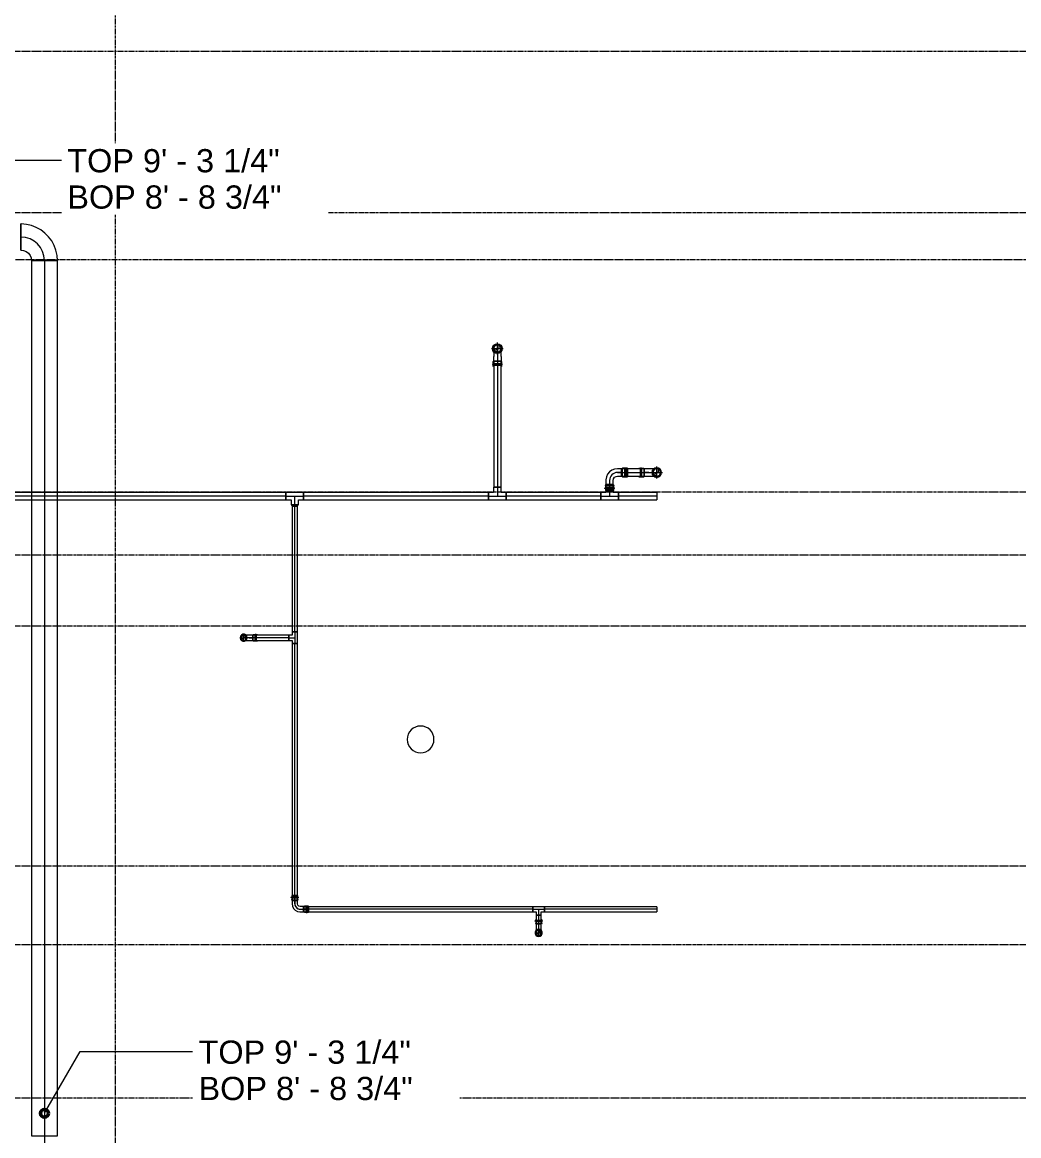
# Model space of a CAD drawing. Header units: inches. Extents: x -3679 to 241, y -496 to 1784.
# Drawn here: x -289.6 to -36.4, y 329.4 to 612.4 of the extents above; entities that cross this region are included whole.
import ezdxf

# ---------------------------------------------------------------- set-up
doc = ezdxf.new("R2010")
doc.units = ezdxf.units.IN
doc.header["$MEASUREMENT"] = 0
doc.linetypes.add('Grid Line', pattern=[0.875, 0.5, -0.125, 0.125, -0.125])
for name, color, linetype, lineweight in [('G-ANNO-DIMS', 111, 'Continuous', 9), ('P-PIPE', 3, 'Continuous', 9), ('P-PIPE-CNTR', 3, 'Continuous', 9), ('S-GRID', 1, 'Continuous', 9)]:
    doc.layers.add(name, color=color, linetype=linetype, lineweight=lineweight)
doc.styles.add('Arial_1', font='arial.ttf', dxfattribs={"height": 5.901198})

# ---------------------------------------------------------------- blocks, each defined once
blk = doc.blocks.new('Elbow - Welded - Generic - Standard-1121388-MAIN LEVEL')
at = {"layer": 'P-PIPE'}
for p, q in [((3.31, 5.98), (-3.31, 5.98)), ((-3.31, 5.98), (3.31, 5.98)), ((-5.98, -3.31), (-5.98, 3.31)), ((-5.98, 3.31), (-5.98, -3.31))]:
    blk.add_line(p, q, dxfattribs=at)
at = {"layer": 'P-PIPE', "flags": 128}
for points in [[(-3.31, 5.98), (-3.41, 5.28), (-3.68, 4.63), (-4.11, 4.08), (-4.68, 3.65), (-5.33, 3.39), (-5.98, 3.31)], [(-5.98, -3.31), (-4.67, -3.22), (-3.38, -2.94), (-2.14, -2.48), (-0.98, -1.85), (0.08, -1.07), (1.01, -0.14), (1.81, 0.91), (2.45, 2.07), (2.92, 3.3), (3.21, 4.59), (3.31, 5.9), (3.31, 5.98)]]:
    blk.add_lwpolyline(points, dxfattribs=at)
blk = doc.blocks.new('Victaulic-VicPress316-Elbow 90-45deg Style P568_P571 - Standard-1125944-MAIN LEVEL')
at = {"layer": 'P-PIPE'}
for p, q in [((-202.65, 171.58), (-202.65, 171.2)), ((-202.65, 170.88), (-202.65, 170.32)), ((-202.55, 171.58), (-202.55, 170.1)), ((-202.55, 170.21), (-202.55, 169.05)), ((-201.6, 170.21), (-202.55, 170.21)), ((-202.55, 170.21), (-201.6, 170.21)), ((-201.6, 171.58), (-201.6, 171.58)), ((-201.6, 171.58), (-201.6, 171.58)), ((-201.6, 171.58), (-201.6, 171.58)), ((-201.6, 171.58), (-201.6, 171.58)), ((-201.6, 171.2), (-201.6, 171.2)), ((-201.6, 171.2), (-201.6, 171.2)), ((-201.6, 170.88), (-201.6, 170.88)), ((-201.6, 170.88), (-201.6, 170.88)), ((-200.65, 170.21), (-201.6, 170.21)), ((-201.6, 170.21), (-200.65, 170.21)), ((-201.6, 169.05), (-201.6, 170.21)), ((-201.6, 170.1), (-201.6, 170.1)), ((-201.6, 170.1), (-201.6, 170.1)), ((-200.65, 170.1), (-200.65, 171.58)), ((-200.65, 169.05), (-200.65, 170.21)), ((-200.54, 171.2), (-200.54, 171.58)), ((-200.54, 170.32), (-200.54, 170.88)), ((-201.6, 169.05), (-201.6, 167.03)), ((-201.6, 167.03), (-201.6, 167.03))]:
    blk.add_line(p, q, dxfattribs=at)
at = {"layer": 'P-PIPE', "flags": 128}
for points in [[(-202.65, 170.88), (-202.79, 170.95), (-202.8, 171.11), (-202.68, 171.2), (-202.65, 171.2)], [(-202.65, 171.2), (-202.56, 171.2), (-202.3, 171.2), (-201.92, 171.2), (-201.6, 171.2)], [(-201.6, 171.2), (-202.03, 171.2), (-202.38, 171.2), (-202.6, 171.2), (-202.65, 171.2)], [(-202.65, 170.88), (-202.56, 170.88), (-202.3, 170.88), (-201.92, 170.88), (-201.6, 170.88)], [(-201.6, 170.88), (-202.03, 170.88), (-202.38, 170.88), (-202.6, 170.88), (-202.65, 170.88)], [(-202.55, 170.1), (-202.65, 170.29), (-202.65, 170.32)], [(-200.54, 171.2), (-200.63, 171.2), (-200.89, 171.2), (-201.27, 171.2), (-201.6, 171.2)], [(-201.6, 171.2), (-201.16, 171.2), (-200.81, 171.2), (-200.59, 171.2), (-200.54, 171.2)], [(-200.54, 170.88), (-200.63, 170.88), (-200.89, 170.88), (-201.27, 170.88), (-201.6, 170.88)], [(-201.6, 170.88), (-201.16, 170.88), (-200.81, 170.88), (-200.59, 170.88), (-200.54, 170.88)], [(-200.54, 170.32), (-200.62, 170.12), (-200.65, 170.1)], [(-200.54, 171.2), (-200.4, 171.13), (-200.39, 170.97), (-200.51, 170.88), (-200.54, 170.88)], [(-201.6, 168.25), (-202.06, 168.16), (-202.46, 167.9), (-202.72, 167.5), (-202.82, 167.04), (-202.73, 166.57), (-202.47, 166.17), (-202.07, 165.9), (-201.61, 165.81), (-201.6, 165.81)], [(-201.6, 168.09), (-202.03, 168), (-202.38, 167.74), (-202.6, 167.35), (-202.65, 166.91), (-202.51, 166.49), (-202.21, 166.17), (-201.8, 165.99), (-201.6, 165.97)], [(-202.55, 169.05), (-202.55, 168.44), (-202.55, 167.89), (-202.55, 167.45), (-202.55, 167.15), (-202.55, 167.03), (-202.55, 167.03)], [(-201.6, 165.81), (-201.13, 165.9), (-200.73, 166.16), (-200.47, 166.56), (-200.37, 167.02), (-200.46, 167.49), (-200.72, 167.89), (-201.12, 168.16), (-201.58, 168.25), (-201.6, 168.25)], [(-201.6, 165.97), (-201.16, 166.06), (-200.81, 166.32), (-200.59, 166.71), (-200.54, 167.15), (-200.68, 167.57), (-200.98, 167.89), (-201.39, 168.07), (-201.6, 168.09)], [(-200.65, 167.03), (-200.65, 167.12), (-200.65, 167.39), (-200.65, 167.82), (-200.65, 168.35), (-200.65, 168.95), (-200.65, 169.05)]]:
    blk.add_lwpolyline(points, dxfattribs=at)
at = {"layer": 'P-PIPE'}
for radius, start, end in [(1.06, 90, 270), (1.06, 90, 270), (1.06, 90, 270), (0.95, 90, 270), (0.95, 90, 270), (0.95, 90, 180), (0.95, 180, 270), (1.06, 270, 90), (1.06, 270, 90), (1.06, 270, 90), (0.95, 270, 90), (0.95, 270, 90), (0.95, 0, 90), (0.95, 270, 0)]:
    blk.add_arc((-201.6, 167.03), radius, start, end, dxfattribs=at)
blk = doc.blocks.new('Victaulic-VicPress316-Elbow 90-45deg Style P568_P571 - Standard-V4-MAIN LEVEL')
at = {"layer": 'P-PIPE'}
for p, q in [((-1.06, 4.55), (-1.06, 4.17)), ((1.06, 4.55), (-1.06, 4.55)), ((-1.06, 4.55), (1.06, 4.55)), ((-1.06, 4.17), (1.06, 4.17)), ((1.06, 4.17), (-1.06, 4.17)), ((-1.06, 3.85), (-1.06, 3.29)), ((-1.06, 3.85), (1.06, 3.85)), ((1.06, 3.85), (-1.06, 3.85)), ((-0.95, 4.55), (-0.95, 3.07)), ((-0.95, 4.55), (0.95, 4.55)), ((0.95, 4.55), (-0.95, 4.55)), ((-0.95, 3.18), (-0.95, 2.02)), ((0, 3.18), (-0.95, 3.18)), ((-0.95, 3.18), (0, 3.18)), ((-0.95, 3.07), (0.95, 3.07)), ((0.95, 3.07), (-0.95, 3.07)), ((0, 3.18), (0.95, 3.18)), ((0.95, 3.18), (0, 3.18)), ((0, 2.02), (0, 3.18)), ((0.95, 3.07), (0.95, 4.55)), ((0.95, 2.02), (0.95, 3.18)), ((1.06, 4.17), (1.06, 4.55)), ((1.06, 3.29), (1.06, 3.85)), ((-4.17, 1.06), (-4.55, 1.06)), ((-4.55, 1.06), (-4.55, -1.06)), ((-4.55, -1.06), (-4.55, 1.06)), ((-3.07, 0.95), (-4.55, 0.95)), ((-4.55, -0.95), (-4.55, 0.95)), ((-4.55, 0.95), (-4.55, -0.95)), ((-4.17, -1.06), (-4.17, 1.06)), ((-4.17, 1.06), (-4.17, -1.06)), ((-3.29, 1.06), (-3.85, 1.06)), ((-3.85, -1.06), (-3.85, 1.06)), ((-3.85, 1.06), (-3.85, -1.06)), ((-2.02, 0.95), (-3.18, 0.95)), ((-3.18, 0), (-3.18, 0.95)), ((-3.18, 0.95), (-3.18, 0)), ((-3.07, -0.95), (-3.07, 0.95)), ((-3.07, 0.95), (-3.07, -0.95)), ((-4.55, -0.95), (-3.07, -0.95)), ((-4.55, -1.06), (-4.17, -1.06)), ((-3.85, -1.06), (-3.29, -1.06)), ((-3.18, 0), (-3.18, -0.95)), ((-3.18, -0.95), (-3.18, 0)), ((-2.02, 0), (-3.18, 0)), ((-3.18, -0.95), (-2.02, -0.95))]:
    blk.add_line(p, q, dxfattribs=at)
at = {"layer": 'P-PIPE', "flags": 128}
for points in [[(-1.06, 3.85), (-1.2, 3.92), (-1.21, 4.08), (-1.08, 4.17), (-1.06, 4.17)], [(1.06, 4.17), (0.97, 4.17), (0.71, 4.17), (0.32, 4.17), (-0.12, 4.17), (-0.54, 4.17), (-0.86, 4.17), (-1.04, 4.17), (-1.06, 4.17)], [(-1.06, 4.17), (-0.97, 4.17), (-0.71, 4.17), (-0.32, 4.17), (0.12, 4.17), (0.54, 4.17), (0.86, 4.17), (1.04, 4.17), (1.06, 4.17)], [(-1.06, 3.85), (-0.97, 3.85), (-0.71, 3.85), (-0.32, 3.85), (0.12, 3.85), (0.54, 3.85), (0.86, 3.85), (1.04, 3.85), (1.06, 3.85)], [(1.06, 3.85), (0.97, 3.85), (0.71, 3.85), (0.32, 3.85), (-0.12, 3.85), (-0.54, 3.85), (-0.86, 3.85), (-1.04, 3.85), (-1.06, 3.85)], [(-0.95, 3.07), (-1.06, 3.26), (-1.06, 3.29)], [(1.06, 3.29), (0.97, 3.09), (0.95, 3.07)], [(1.06, 4.17), (1.2, 4.1), (1.21, 3.94), (1.08, 3.85), (1.06, 3.85)], [(-4.17, 1.06), (-4.1, 1.2), (-3.94, 1.21), (-3.85, 1.08), (-3.85, 1.06)], [(-4.17, 1.06), (-4.17, 0.97), (-4.17, 0.71), (-4.17, 0.32), (-4.17, -0.12), (-4.17, -0.54), (-4.17, -0.86), (-4.17, -1.04), (-4.17, -1.06)], [(-4.17, -1.06), (-4.17, -0.97), (-4.17, -0.71), (-4.17, -0.32), (-4.17, 0.12), (-4.17, 0.54), (-4.17, 0.86), (-4.17, 1.04), (-4.17, 1.06)], [(-3.85, -1.06), (-3.85, -0.97), (-3.85, -0.71), (-3.85, -0.32), (-3.85, 0.12), (-3.85, 0.54), (-3.85, 0.86), (-3.85, 1.04), (-3.85, 1.06)], [(-3.85, 1.06), (-3.85, 0.97), (-3.85, 0.71), (-3.85, 0.32), (-3.85, -0.12), (-3.85, -0.54), (-3.85, -0.86), (-3.85, -1.04), (-3.85, -1.06)], [(-3.29, 1.06), (-3.09, 0.97), (-3.07, 0.95)], [(-0.95, 2.02), (-1.04, 1.58), (-1.3, 1.22), (-1.69, 1), (-2.02, 0.95)], [(-2.02, -0.95), (-1.28, -0.86), (-0.59, -0.58), (0.02, -0.15), (0.49, 0.43), (0.81, 1.1), (0.94, 1.83), (0.95, 2.02)], [(-3.85, -1.06), (-3.92, -1.2), (-4.08, -1.21), (-4.17, -1.08), (-4.17, -1.06)], [(-3.07, -0.95), (-3.26, -1.06), (-3.29, -1.06)]]:
    blk.add_lwpolyline(points, dxfattribs=at)
at = {"layer": 'P-PIPE'}
blk.add_arc((-2.02, 2.02), 2.02, 270, 0, dxfattribs=at)
blk = doc.blocks.new('Victaulic-VicPress316-Elbow 90-45deg Style P568_P571 - Standard-V3-MAIN LEVEL')
at = {"layer": 'P-PIPE'}
for p, q in [((-201.6, 167.03), (-201.6, 167.03)), ((-201.6, 167.03), (-201.6, 165.02)), ((-202.55, 165.02), (-202.55, 163.85)), ((-201.6, 165.02), (-201.6, 163.85)), ((-200.65, 163.85), (-200.65, 165.02)), ((-202.65, 163.74), (-202.65, 163.18)), ((-202.65, 162.86), (-202.65, 162.48)), ((-202.55, 163.96), (-202.55, 162.48)), ((-202.55, 163.85), (-201.6, 163.85)), ((-201.6, 163.85), (-202.55, 163.85)), ((-201.6, 163.96), (-201.6, 163.96)), ((-201.6, 163.96), (-201.6, 163.96)), ((-201.6, 163.85), (-200.65, 163.85)), ((-200.65, 163.85), (-201.6, 163.85)), ((-201.6, 163.18), (-201.6, 163.18)), ((-201.6, 163.18), (-201.6, 163.18)), ((-201.6, 162.86), (-201.6, 162.86)), ((-201.6, 162.86), (-201.6, 162.86)), ((-201.6, 162.48), (-201.6, 162.48)), ((-201.6, 162.48), (-201.6, 162.48)), ((-201.6, 162.48), (-201.6, 162.48)), ((-201.6, 162.48), (-201.6, 162.48)), ((-200.65, 162.48), (-200.65, 163.96)), ((-200.54, 163.18), (-200.54, 163.74)), ((-200.54, 162.48), (-200.54, 162.86))]:
    blk.add_line(p, q, dxfattribs=at)
at = {"layer": 'P-PIPE', "flags": 128}
for points in [[(-201.6, 168.25), (-202.06, 168.16), (-202.46, 167.9), (-202.72, 167.5), (-202.82, 167.04), (-202.73, 166.57), (-202.47, 166.17), (-202.07, 165.9), (-201.61, 165.81), (-201.6, 165.81)], [(-202.55, 167.03), (-202.45, 167.44), (-202.19, 167.77), (-201.82, 167.95), (-201.6, 167.98)], [(-201.6, 166.08), (-202, 166.17), (-202.33, 166.43), (-202.52, 166.81), (-202.55, 167.03)], [(-202.55, 165.02), (-202.55, 165.62), (-202.55, 166.17), (-202.55, 166.61), (-202.55, 166.91), (-202.55, 167.03), (-202.55, 167.03)], [(-201.6, 165.81), (-201.13, 165.9), (-200.73, 166.16), (-200.47, 166.56), (-200.37, 167.02), (-200.46, 167.49), (-200.72, 167.89), (-201.12, 168.16), (-201.58, 168.25), (-201.6, 168.25)], [(-201.6, 167.98), (-201.19, 167.89), (-200.86, 167.63), (-200.67, 167.25), (-200.65, 167.03)], [(-200.65, 167.03), (-200.74, 166.62), (-201, 166.29), (-201.37, 166.11), (-201.6, 166.08)], [(-200.65, 167.03), (-200.65, 166.94), (-200.65, 166.67), (-200.65, 166.24), (-200.65, 165.71), (-200.65, 165.11), (-200.65, 165.02)], [(-202.65, 162.86), (-202.79, 162.93), (-202.8, 163.09), (-202.68, 163.18), (-202.65, 163.18)], [(-202.65, 163.74), (-202.57, 163.94), (-202.55, 163.96)], [(-202.65, 163.18), (-202.56, 163.18), (-202.3, 163.18), (-201.92, 163.18), (-201.6, 163.18)], [(-201.6, 163.18), (-202.03, 163.18), (-202.38, 163.18), (-202.6, 163.18), (-202.65, 163.18)], [(-202.65, 162.86), (-202.56, 162.86), (-202.3, 162.86), (-201.92, 162.86), (-201.6, 162.86)], [(-201.6, 162.86), (-202.03, 162.86), (-202.38, 162.86), (-202.6, 162.86), (-202.65, 162.86)], [(-200.54, 163.18), (-200.63, 163.18), (-200.89, 163.18), (-201.27, 163.18), (-201.6, 163.18)], [(-201.6, 163.18), (-201.16, 163.18), (-200.81, 163.18), (-200.59, 163.18), (-200.54, 163.18)], [(-200.54, 162.86), (-200.63, 162.86), (-200.89, 162.86), (-201.27, 162.86), (-201.6, 162.86)], [(-201.6, 162.86), (-201.16, 162.86), (-200.81, 162.86), (-200.59, 162.86), (-200.54, 162.86)], [(-200.65, 163.96), (-200.54, 163.77), (-200.54, 163.74)], [(-200.54, 163.18), (-200.4, 163.11), (-200.39, 162.95), (-200.51, 162.86), (-200.54, 162.86)]]:
    blk.add_lwpolyline(points, dxfattribs=at)
at = {"layer": 'P-PIPE'}
for radius, start, end in [(1.06, 90, 270), (1.06, 90, 270), (1.06, 90, 270), (0.95, 90, 270), (0.95, 90, 270), (0.95, 90, 180), (0.95, 180, 270), (1.06, 270, 90), (1.06, 270, 90), (1.06, 270, 90), (0.95, 270, 90), (0.95, 270, 90), (0.95, 0, 90), (0.95, 270, 0)]:
    blk.add_arc((-201.6, 167.03), radius, start, end, dxfattribs=at)
blk = doc.blocks.new('Victaulic-VicPress316-Elbow 90-45deg Style P568_P571 - Standard-V7-MAIN LEVEL')
at = {"layer": 'P-PIPE'}
for p, q in [((-0.77, 3.52), (-0.77, 3.18)), ((0.77, 3.52), (-0.77, 3.52)), ((-0.77, 3.52), (0.77, 3.52)), ((-0.77, 3.18), (0.77, 3.18)), ((0.77, 3.18), (-0.77, 3.18)), ((-0.77, 2.89), (-0.77, 2.44)), ((-0.77, 2.89), (0.77, 2.89)), ((0.77, 2.89), (-0.77, 2.89)), ((-0.66, 3.52), (-0.66, 2.22)), ((-0.66, 3.52), (0.66, 3.52)), ((0.66, 3.52), (-0.66, 3.52)), ((0.66, 2.22), (0.66, 3.52)), ((0.77, 3.18), (0.77, 3.52)), ((0.77, 2.44), (0.77, 2.89)), ((-3.18, 0.77), (-3.52, 0.77)), ((-3.52, 0.77), (-3.52, -0.77)), ((-3.52, -0.77), (-3.52, 0.77)), ((-2.22, 0.66), (-3.52, 0.66)), ((-3.52, -0.66), (-3.52, 0.66)), ((-3.52, 0.66), (-3.52, -0.66)), ((-3.18, -0.77), (-3.18, 0.77)), ((-3.18, 0.77), (-3.18, -0.77)), ((-2.44, 0.77), (-2.89, 0.77)), ((-2.89, -0.77), (-2.89, 0.77)), ((-2.89, 0.77), (-2.89, -0.77)), ((-1.39, 0.66), (-2.33, 0.66)), ((-2.33, 0), (-2.33, 0.66)), ((-2.33, 0.66), (-2.33, 0)), ((-2.22, -0.66), (-2.22, 0.66)), ((-2.22, 0.66), (-2.22, -0.66)), ((-0.66, 2.33), (-0.66, 1.39)), ((0, 2.33), (-0.66, 2.33)), ((-0.66, 2.33), (0, 2.33)), ((-0.66, 2.22), (0.66, 2.22)), ((0.66, 2.22), (-0.66, 2.22)), ((0, 2.33), (0.66, 2.33)), ((0.66, 2.33), (0, 2.33)), ((0, 1.39), (0, 2.33)), ((0.66, 1.39), (0.66, 2.33)), ((-3.52, -0.66), (-2.22, -0.66)), ((-3.52, -0.77), (-3.18, -0.77)), ((-2.89, -0.77), (-2.44, -0.77)), ((-2.33, 0), (-2.33, -0.66)), ((-2.33, -0.66), (-2.33, 0)), ((-1.39, 0), (-2.33, 0)), ((-2.33, -0.66), (-1.39, -0.66))]:
    blk.add_line(p, q, dxfattribs=at)
at = {"layer": 'P-PIPE', "flags": 128}
for points in [[(-0.77, 2.89), (-0.89, 2.96), (-0.9, 3.1), (-0.79, 3.18), (-0.77, 3.18)], [(0.77, 3.18), (0.67, 3.18), (0.42, 3.18), (0.07, 3.18), (-0.3, 3.18), (-0.6, 3.18), (-0.75, 3.18), (-0.77, 3.18)], [(-0.77, 3.18), (-0.67, 3.18), (-0.42, 3.18), (-0.07, 3.18), (0.3, 3.18), (0.6, 3.18), (0.75, 3.18), (0.77, 3.18)], [(-0.77, 2.89), (-0.67, 2.89), (-0.42, 2.89), (-0.07, 2.89), (0.3, 2.89), (0.6, 2.89), (0.75, 2.89), (0.77, 2.89)], [(0.77, 2.89), (0.67, 2.89), (0.42, 2.89), (0.07, 2.89), (-0.3, 2.89), (-0.6, 2.89), (-0.75, 2.89), (-0.77, 2.89)], [(0.77, 3.18), (0.89, 3.11), (0.9, 2.98), (0.79, 2.89), (0.77, 2.89)], [(-3.18, 0.77), (-3.11, 0.89), (-2.98, 0.9), (-2.89, 0.79), (-2.89, 0.77)], [(-3.18, 0.77), (-3.18, 0.67), (-3.18, 0.42), (-3.18, 0.07), (-3.18, -0.3), (-3.18, -0.6), (-3.18, -0.75), (-3.18, -0.77)], [(-3.18, -0.77), (-3.18, -0.67), (-3.18, -0.42), (-3.18, -0.07), (-3.18, 0.3), (-3.18, 0.6), (-3.18, 0.75), (-3.18, 0.77)], [(-2.89, -0.77), (-2.89, -0.67), (-2.89, -0.42), (-2.89, -0.07), (-2.89, 0.3), (-2.89, 0.6), (-2.89, 0.75), (-2.89, 0.77)], [(-2.89, 0.77), (-2.89, 0.67), (-2.89, 0.42), (-2.89, 0.07), (-2.89, -0.3), (-2.89, -0.6), (-2.89, -0.75), (-2.89, -0.77)], [(-2.44, 0.77), (-2.24, 0.68), (-2.22, 0.66)], [(-0.66, 1.39), (-0.75, 1.04), (-1, 0.77), (-1.35, 0.66), (-1.39, 0.66)], [(-1.39, -0.66), (-0.78, -0.56), (-0.23, -0.29), (0.22, 0.13), (0.53, 0.67), (0.65, 1.27), (0.66, 1.39)], [(-0.66, 2.22), (-0.77, 2.41), (-0.77, 2.44)], [(0.77, 2.44), (0.68, 2.24), (0.66, 2.22)], [(-2.89, -0.77), (-2.96, -0.89), (-3.1, -0.9), (-3.18, -0.79), (-3.18, -0.77)], [(-2.22, -0.66), (-2.41, -0.77), (-2.44, -0.77)]]:
    blk.add_lwpolyline(points, dxfattribs=at)
at = {"layer": 'P-PIPE'}
blk.add_arc((-1.39, 1.39), 1.39, 270, 0, dxfattribs=at)
blk = doc.blocks.new('Victaulic-VicPress316-Elbow 90-45deg Style P568_P571 - Standard-523083-MAIN LEVEL')
at = {"layer": 'P-PIPE'}
for p, q in [((-436.17, 302.52), (-436.17, 302.18)), ((-436.17, 301.89), (-436.17, 301.44)), ((-436.06, 302.52), (-436.06, 301.22)), ((-436.06, 301.33), (-436.06, 300.39)), ((-436.06, 301.33), (-435.41, 301.33)), ((-435.41, 301.33), (-436.06, 301.33)), ((-435.41, 302.52), (-435.41, 302.52)), ((-435.41, 302.52), (-435.41, 302.52)), ((-435.41, 302.52), (-435.41, 302.52)), ((-435.41, 302.52), (-435.41, 302.52)), ((-435.41, 302.18), (-435.41, 302.18)), ((-435.41, 302.18), (-435.41, 302.18)), ((-435.41, 301.89), (-435.41, 301.89)), ((-435.41, 301.89), (-435.41, 301.89)), ((-435.41, 301.33), (-434.75, 301.33)), ((-434.75, 301.33), (-435.41, 301.33)), ((-435.41, 300.39), (-435.41, 301.33)), ((-435.41, 301.22), (-435.41, 301.22)), ((-435.41, 301.22), (-435.41, 301.22)), ((-435.41, 299), (-435.41, 300.39)), ((-434.75, 301.22), (-434.75, 302.52)), ((-434.75, 300.39), (-434.75, 301.33)), ((-434.64, 302.18), (-434.64, 302.52)), ((-434.64, 301.44), (-434.64, 301.89)), ((-435.41, 299), (-435.41, 299))]:
    blk.add_line(p, q, dxfattribs=at)
at = {"layer": 'P-PIPE', "flags": 128}
for points in [[(-436.17, 301.89), (-436.29, 301.96), (-436.3, 302.1), (-436.19, 302.18), (-436.17, 302.18)], [(-436.17, 302.18), (-436.08, 302.18), (-435.83, 302.18), (-435.47, 302.18), (-435.41, 302.18)], [(-435.41, 302.18), (-435.77, 302.18), (-436.05, 302.18), (-436.17, 302.18), (-436.17, 302.18)], [(-436.17, 301.89), (-436.08, 301.89), (-435.83, 301.89), (-435.47, 301.89), (-435.41, 301.89)], [(-435.41, 301.89), (-435.77, 301.89), (-436.05, 301.89), (-436.17, 301.89), (-436.17, 301.89)], [(-436.06, 301.22), (-436.17, 301.41), (-436.17, 301.44)], [(-436.06, 300.39), (-436.06, 299.89), (-436.06, 299.46), (-436.06, 299.15), (-436.06, 299.01), (-436.06, 299)], [(-434.64, 302.18), (-434.73, 302.18), (-434.98, 302.18), (-435.34, 302.18), (-435.41, 302.18)], [(-435.41, 302.18), (-435.04, 302.18), (-434.76, 302.18), (-434.64, 302.18), (-434.64, 302.18)], [(-434.64, 301.89), (-434.73, 301.89), (-434.98, 301.89), (-435.34, 301.89), (-435.41, 301.89)], [(-435.41, 301.89), (-435.04, 301.89), (-434.76, 301.89), (-434.64, 301.89), (-434.64, 301.89)], [(-434.64, 301.44), (-434.73, 301.24), (-434.75, 301.22)], [(-434.75, 299), (-434.75, 299.09), (-434.75, 299.36), (-434.75, 299.76), (-434.75, 300.25), (-434.75, 300.39)], [(-434.64, 302.18), (-434.52, 302.11), (-434.51, 301.98), (-434.62, 301.89), (-434.64, 301.89)], [(-435.41, 299.91), (-435.8, 299.82), (-436.12, 299.56), (-436.3, 299.19), (-436.29, 298.78), (-436.1, 298.42), (-435.78, 298.17), (-435.41, 298.09)], [(-435.41, 299.77), (-435.77, 299.67), (-436.05, 299.42), (-436.17, 299.07), (-436.11, 298.7), (-435.88, 298.4), (-435.54, 298.25), (-435.41, 298.23)], [(-435.41, 298.09), (-435.01, 298.18), (-434.69, 298.44), (-434.51, 298.81), (-434.52, 299.22), (-434.71, 299.58), (-435.03, 299.83), (-435.41, 299.91)], [(-435.41, 298.23), (-435.04, 298.33), (-434.76, 298.58), (-434.64, 298.93), (-434.7, 299.3), (-434.93, 299.6), (-435.27, 299.75), (-435.41, 299.77)]]:
    blk.add_lwpolyline(points, dxfattribs=at)
at = {"layer": 'P-PIPE'}
for radius, start, end in [(0.767, 90, 270), (0.767, 90, 270), (0.767, 90, 270), (0.657, 90, 270), (0.657, 90, 270), (0.657, 90, 180), (0.657, 180, 270), (0.767, 270, 90), (0.767, 270, 90), (0.767, 270, 90), (0.658, 270, 90), (0.658, 270, 90), (0.658, 0, 90), (0.658, 270, 0)]:
    blk.add_arc((-435.41, 299), radius, start, end, dxfattribs=at)
blk = doc.blocks.new('Victaulic-VicPress316-Elbow 90-45deg Style P568_P571 - Standard-V5-MAIN LEVEL')
at = {"layer": 'P-PIPE'}
for p, q in [((-559.33, 302.52), (-559.33, 302.18)), ((-559.33, 301.89), (-559.33, 301.44)), ((-559.22, 302.52), (-559.22, 301.22)), ((-559.22, 301.33), (-559.22, 300.39)), ((-558.56, 301.33), (-559.22, 301.33)), ((-559.22, 301.33), (-558.56, 301.33)), ((-558.56, 302.52), (-558.56, 302.52)), ((-558.56, 302.52), (-558.56, 302.52)), ((-558.56, 302.52), (-558.56, 302.52)), ((-558.56, 302.52), (-558.56, 302.52)), ((-558.56, 302.18), (-558.56, 302.18)), ((-558.56, 302.18), (-558.56, 302.18)), ((-558.56, 301.89), (-558.56, 301.89)), ((-558.56, 301.89), (-558.56, 301.89)), ((-557.9, 301.33), (-558.56, 301.33)), ((-558.56, 301.33), (-557.9, 301.33)), ((-558.56, 300.39), (-558.56, 301.33)), ((-558.56, 301.22), (-558.56, 301.22)), ((-558.56, 301.22), (-558.56, 301.22)), ((-558.56, 300.39), (-558.56, 299)), ((-557.9, 301.22), (-557.9, 302.52)), ((-557.9, 300.39), (-557.9, 301.33)), ((-557.79, 302.18), (-557.79, 302.52)), ((-557.79, 301.44), (-557.79, 301.89)), ((-558.56, 299), (-558.56, 299))]:
    blk.add_line(p, q, dxfattribs=at)
at = {"layer": 'P-PIPE', "flags": 128}
for points in [[(-559.33, 301.89), (-559.45, 301.96), (-559.46, 302.1), (-559.35, 302.18), (-559.33, 302.18)], [(-559.33, 302.18), (-559.23, 302.18), (-558.98, 302.18), (-558.63, 302.18), (-558.56, 302.18)], [(-558.56, 302.18), (-558.92, 302.18), (-559.2, 302.18), (-559.32, 302.18), (-559.33, 302.18)], [(-559.33, 301.89), (-559.23, 301.89), (-558.98, 301.89), (-558.63, 301.89), (-558.56, 301.89)], [(-558.56, 301.89), (-558.92, 301.89), (-559.2, 301.89), (-559.32, 301.89), (-559.33, 301.89)], [(-559.22, 301.22), (-559.33, 301.41), (-559.33, 301.44)], [(-559.22, 300.39), (-559.22, 299.89), (-559.22, 299.46), (-559.22, 299.15), (-559.22, 299.01), (-559.22, 299)], [(-557.79, 302.18), (-557.89, 302.18), (-558.14, 302.18), (-558.49, 302.18), (-558.56, 302.18)], [(-558.56, 302.18), (-558.2, 302.18), (-557.92, 302.18), (-557.8, 302.18), (-557.79, 302.18)], [(-557.79, 301.89), (-557.89, 301.89), (-558.14, 301.89), (-558.49, 301.89), (-558.56, 301.89)], [(-558.56, 301.89), (-558.2, 301.89), (-557.92, 301.89), (-557.8, 301.89), (-557.79, 301.89)], [(-557.79, 301.44), (-557.88, 301.24), (-557.9, 301.22)], [(-557.9, 299), (-557.9, 299.09), (-557.9, 299.36), (-557.9, 299.76), (-557.9, 300.25), (-557.9, 300.39)], [(-557.79, 302.18), (-557.67, 302.11), (-557.66, 301.98), (-557.77, 301.89), (-557.79, 301.89)], [(-558.56, 299.91), (-558.96, 299.82), (-559.28, 299.56), (-559.45, 299.19), (-559.45, 298.78), (-559.26, 298.42), (-558.93, 298.17), (-558.56, 298.09)], [(-558.56, 299.77), (-558.92, 299.67), (-559.2, 299.42), (-559.32, 299.07), (-559.26, 298.7), (-559.04, 298.4), (-558.69, 298.25), (-558.56, 298.23)], [(-558.56, 298.09), (-558.16, 298.18), (-557.84, 298.44), (-557.67, 298.81), (-557.67, 299.22), (-557.86, 299.58), (-558.19, 299.83), (-558.56, 299.91)], [(-558.56, 298.23), (-558.2, 298.33), (-557.92, 298.58), (-557.8, 298.93), (-557.86, 299.3), (-558.08, 299.6), (-558.43, 299.75), (-558.56, 299.77)]]:
    blk.add_lwpolyline(points, dxfattribs=at)
at = {"layer": 'P-PIPE'}
for radius, start, end in [(0.767, 90, 270), (0.767, 90, 270), (0.767, 90, 270), (0.658, 90, 270), (0.658, 90, 270), (0.658, 90, 180), (0.658, 180, 270), (0.767, 270, 90), (0.767, 270, 90), (0.767, 270, 90), (0.658, 270, 90), (0.658, 270, 90), (0.658, 0, 90), (0.658, 270, 0)]:
    blk.add_arc((-558.56, 299), radius, start, end, dxfattribs=at)

msp = doc.modelspace()

# ---------------------------------------------------------------- linework, layer by layer
at = {"layer": 'G-ANNO-DIMS'}
for p, q in [((-291.52, 577.32), (-279.68, 577.32)), ((-284, 335.07), (-274.93, 350.77)), ((-274.93, 350.77), (-246.33, 350.77))]:
    msp.add_line(p, q, dxfattribs=at)
at = {"layer": 'G-ANNO-DIMS', "lineweight": 50}
msp.add_circle((-284, 335.07), 1, dxfattribs=at)
at = {"layer": 'P-PIPE'}
for p, q in [((-287.31, 551.79), (-287.31, 329.37)), ((-287.31, 551.79), (-280.69, 551.79)), ((-280.69, 329.37), (-280.69, 551.79)), ((-169.81, 526.25), (-169.81, 494.17)), ((-169.81, 526.25), (-167.91, 526.25)), ((-167.91, 494.17), (-167.91, 526.25)), ((-131.54, 498.88), (-137.18, 498.88)), ((-137.18, 496.98), (-137.18, 498.88)), ((-131.54, 496.98), (-131.54, 498.88)), ((-137.18, 496.98), (-131.54, 496.98)), ((-222.61, 492.88), (-328.35, 492.88)), ((-222.61, 492.88), (-222.61, 490.98)), ((-218.12, 492.88), (-222.61, 492.88)), ((-222.61, 490.97), (-222.61, 492.88)), ((-222.61, 492.88), (-222.61, 490.97)), ((-218.12, 490.97), (-218.12, 492.88)), ((-218.12, 492.88), (-218.12, 490.97)), ((-171.11, 492.88), (-218.12, 492.88)), ((-218.12, 492.88), (-218.12, 490.98)), ((-169.82, 492.88), (-171.11, 492.88)), ((-171.11, 492.88), (-171.11, 490.97)), ((-171.11, 490.97), (-171.11, 492.88)), ((-171.11, 492.88), (-171.11, 490.98)), ((-169.82, 494.17), (-169.82, 492.88)), ((-169.82, 494.17), (-167.91, 494.17)), ((-167.91, 494.17), (-169.82, 494.17)), ((-169.81, 494.17), (-167.91, 494.17)), ((-167.91, 492.88), (-167.91, 494.17)), ((-166.62, 492.88), (-167.91, 492.88)), ((-166.62, 492.88), (-166.62, 490.97)), ((-166.62, 490.97), (-166.62, 492.88)), ((-142.61, 492.88), (-166.62, 492.88)), ((-166.62, 492.88), (-166.62, 490.98)), ((-141.32, 492.88), (-142.61, 492.88)), ((-142.61, 492.88), (-142.61, 490.97)), ((-142.61, 490.97), (-142.61, 492.88)), ((-142.61, 492.88), (-142.61, 490.98)), ((-141.32, 494.17), (-141.32, 492.88)), ((-141.32, 494.17), (-139.41, 494.17)), ((-139.41, 494.17), (-141.32, 494.17)), ((-141.31, 494.75), (-141.31, 494.17)), ((-141.31, 494.75), (-139.41, 494.75)), ((-141.31, 494.17), (-139.41, 494.17)), ((-139.41, 494.17), (-139.41, 494.75)), ((-139.41, 492.88), (-139.41, 494.17)), ((-138.12, 492.88), (-139.41, 492.88)), ((-138.12, 492.88), (-138.12, 490.97)), ((-138.12, 490.97), (-138.12, 492.88)), ((-128.36, 492.88), (-138.12, 492.88)), ((-138.12, 492.88), (-138.12, 490.98)), ((-128.36, 492.88), (-128.36, 490.98)), ((-328.35, 490.98), (-222.61, 490.98)), ((-222.61, 490.97), (-221.32, 490.97)), ((-221.32, 490.97), (-221.32, 489.68)), ((-221.32, 489.68), (-219.41, 489.68)), ((-219.41, 489.68), (-221.32, 489.68)), ((-221.18, 489.68), (-220.93, 489.27)), ((-219.8, 489.27), (-219.55, 489.68)), ((-219.41, 490.97), (-218.12, 490.97)), ((-219.41, 489.68), (-219.41, 490.97)), ((-218.12, 490.98), (-171.11, 490.98)), ((-171.11, 490.97), (-166.62, 490.97)), ((-166.62, 490.98), (-142.61, 490.98)), ((-142.61, 490.97), (-138.12, 490.97)), ((-138.12, 490.98), (-128.36, 490.98)), ((-221.02, 489.27), (-221.02, 457.42)), ((-219.71, 489.27), (-221.02, 489.27)), ((-219.71, 457.42), (-219.71, 489.27)), ((-221.86, 456.58), (-231.03, 456.58)), ((-231.03, 456.58), (-231.03, 455.27)), ((-221.86, 456.58), (-221.86, 455.27)), ((-221.02, 456.58), (-221.86, 456.58)), ((-221.86, 456.58), (-221.86, 455.27)), ((-221.86, 455.27), (-221.86, 456.58)), ((-219.71, 457.42), (-221.02, 457.42)), ((-221.02, 457.42), (-221.02, 456.58)), ((-221.02, 457.42), (-219.71, 457.42)), ((-219.71, 457.42), (-221.02, 457.42)), ((-219.71, 454.43), (-219.71, 457.42)), ((-231.03, 455.27), (-221.86, 455.27)), ((-221.86, 455.27), (-221.02, 455.27)), ((-221.02, 455.27), (-221.02, 454.43)), ((-221.02, 454.43), (-219.71, 454.43)), ((-219.71, 454.43), (-221.02, 454.43)), ((-221.02, 454.43), (-221.02, 389.26)), ((-219.71, 454.43), (-221.02, 454.43)), ((-219.71, 389.26), (-219.71, 454.43)), ((-190.81, 432.49), (-190.81, 432.49)), ((-185.97, 427.7), (-185.97, 427.7)), ((-219.71, 389.26), (-221.02, 389.26)), ((-159.86, 387.58), (-218.03, 387.58)), ((-218.03, 387.58), (-218.03, 386.27)), ((-218.03, 386.27), (-159.86, 386.27)), ((-159.86, 387.58), (-159.86, 386.27)), ((-156.87, 387.58), (-159.86, 387.58)), ((-159.86, 386.27), (-159.86, 387.58)), ((-159.86, 387.58), (-159.86, 386.27)), ((-159.86, 386.27), (-159.02, 386.27)), ((-159.02, 386.27), (-159.02, 385.43)), ((-159.02, 385.43), (-159.02, 383.26)), ((-157.71, 385.43), (-159.02, 385.43)), ((-159.02, 385.43), (-157.71, 385.43)), ((-157.71, 385.43), (-159.02, 385.43)), ((-157.71, 386.27), (-156.87, 386.27)), ((-157.71, 385.43), (-157.71, 386.27)), ((-157.71, 383.26), (-157.71, 385.43)), ((-156.87, 386.27), (-156.87, 387.58)), ((-156.87, 387.58), (-156.87, 386.27)), ((-128.36, 387.58), (-156.87, 387.58)), ((-156.87, 387.58), (-156.87, 386.27)), ((-156.87, 386.27), (-128.36, 386.27)), ((-128.36, 387.58), (-128.36, 386.27)), ((-157.71, 383.26), (-159.02, 383.26)), ((-287.31, 329.37), (-280.69, 329.37))]:
    msp.add_line(p, q, dxfattribs=at)
for centre, radius, start, end in [((-168.86, 529.43), 0.95, 0, 180), ((-168.86, 529.43), 0.95, 180, 0), ((-168.86, 528.95), 0.475, 90, 270), ((-168.86, 529.9), 0.475, 270, 90), ((-128.36, 497.93), 0.95, 0, 180), ((-128.36, 498.4), 0.475, 270, 90), ((-128.36, 497.93), 0.95, 180, 0), ((-128.36, 497.45), 0.475, 90, 270), ((-233.36, 455.93), 0.657, 0, 180), ((-233.36, 455.93), 0.657, 180, 0), ((-233.36, 455.6), 0.329, 90, 270), ((-233.36, 456.25), 0.329, 270, 90), ((-188.39, 430.09), 3.41, 90, 180), ((-188.39, 430.09), 3.41, 360, 90), ((-188.39, 430.09), 3.41, 180, 270), ((-188.39, 430.09), 3.41, 270, 0), ((-158.36, 380.93), 0.657, 0, 180), ((-158.36, 380.93), 0.657, 180, 0), ((-158.36, 380.6), 0.329, 90, 270), ((-158.36, 381.25), 0.329, 270, 90)]:
    msp.add_arc(centre, radius, start, end, dxfattribs=at)
at = {"layer": 'P-PIPE-CNTR'}
for p, q in [((-284, 551.79), (-284, 329.37)), ((-284, 551.79), (-284, 329.37)), ((-170.36, 529.43), (-167.36, 529.43)), ((-168.86, 527.93), (-168.86, 530.93)), ((-168.86, 529.43), (-168.86, 527.41)), ((-168.86, 527.41), (-168.86, 526.25)), ((-168.86, 527.41), (-168.86, 524.88)), ((-168.86, 526.25), (-168.86, 494.17)), ((-168.86, 526.25), (-168.86, 494.17)), ((-128.36, 496.43), (-128.36, 499.43)), ((-140.36, 495.91), (-140.36, 494.75)), ((-140.36, 495.91), (-140.36, 493.38)), ((-137.18, 497.93), (-138.35, 497.93)), ((-137.18, 497.93), (-131.54, 497.93)), ((-137.18, 497.93), (-131.54, 497.93)), ((-131.54, 497.93), (-130.38, 497.93)), ((-130.38, 497.93), (-128.36, 497.93)), ((-129.86, 497.93), (-126.86, 497.93)), ((-168.86, 494.17), (-168.86, 491.93)), ((-140.36, 494.75), (-140.36, 494.17)), ((-140.36, 494.75), (-140.36, 494.17)), ((-140.36, 494.17), (-140.36, 491.93)), ((-222.61, 491.93), (-328.35, 491.93)), ((-222.61, 491.93), (-328.35, 491.93)), ((-222.61, 491.93), (-218.12, 491.93)), ((-220.36, 489.68), (-220.36, 491.93)), ((-220.36, 489.68), (-220.36, 489.27)), ((-171.11, 491.93), (-218.12, 491.93)), ((-171.11, 491.93), (-218.12, 491.93)), ((-171.11, 491.93), (-166.62, 491.93)), ((-142.61, 491.93), (-166.62, 491.93)), ((-142.61, 491.93), (-166.62, 491.93)), ((-142.61, 491.93), (-138.12, 491.93)), ((-128.36, 491.93), (-138.12, 491.93)), ((-128.36, 491.93), (-138.12, 491.93)), ((-220.36, 457.42), (-220.36, 489.27)), ((-220.36, 457.42), (-220.36, 489.27)), ((-234.36, 455.93), (-232.36, 455.93)), ((-233.36, 454.93), (-233.36, 456.93)), ((-231.97, 455.93), (-233.36, 455.93)), ((-231.03, 455.93), (-231.97, 455.93)), ((-221.86, 455.93), (-231.03, 455.93)), ((-221.86, 455.93), (-231.03, 455.93)), ((-221.86, 455.93), (-220.36, 455.93)), ((-220.36, 457.42), (-220.36, 454.43)), ((-220.36, 389.26), (-220.36, 454.43)), ((-220.36, 389.26), (-220.36, 454.43)), ((-220.36, 389.26), (-220.36, 388.32)), ((-218.97, 386.93), (-218.03, 386.93)), ((-218.97, 386.93), (-216.84, 386.93)), ((-159.86, 386.93), (-218.03, 386.93)), ((-159.86, 386.93), (-218.03, 386.93)), ((-159.86, 386.93), (-156.87, 386.93)), ((-158.36, 385.43), (-158.36, 386.93)), ((-158.36, 383.26), (-158.36, 385.43)), ((-158.36, 383.26), (-158.36, 385.43)), ((-128.36, 386.93), (-156.87, 386.93)), ((-128.36, 386.93), (-156.87, 386.93)), ((-158.36, 382.32), (-158.36, 384.45)), ((-158.36, 382.32), (-158.36, 383.26)), ((-158.36, 380.93), (-158.36, 382.32)), ((-159.36, 380.93), (-157.36, 380.93)), ((-158.36, 379.93), (-158.36, 381.93)), ((-284, 329.37), (-284, 323.74))]:
    msp.add_line(p, q, dxfattribs=at)
for centre, radius, start, end in [((-289.98, 551.79), 5.98, 0, 90), ((-138.35, 495.91), 2.02, 90, 180), ((-218.97, 388.32), 1.39, 180, 270)]:
    msp.add_arc(centre, radius, start, end, dxfattribs=at)
at = {"layer": 'S-GRID', "linetype": 'Grid Line'}
for p, q in [((-266, 1771.74), (-266, -484.26)), ((-3666.39, 605), (228, 605)), ((-3666.39, 564), (228, 564)), ((228, 552), (-3666.39, 552)), ((-3666.39, 493), (228, 493)), ((-3666.39, 477), (228, 477)), ((-3666.39, 459), (228, 459)), ((-3666.39, 398), (228, 398)), ((-3666.39, 378), (228, 378)), ((-3666.39, 339), (226, 339))]:
    msp.add_line(p, q, dxfattribs=at)

# ---------------------------------------------------------------- block references
at = {"layer": 'P-PIPE'}
for name, p, rotation in [('Elbow - Welded - Generic - Standard-1121388-MAIN LEVEL', (-284, 557.78), 90), ('Victaulic-VicPress316-Elbow 90-45deg Style P568_P571 - Standard-V4-MAIN LEVEL', (-140.36, 497.93), 180), ('Victaulic-VicPress316-Elbow 90-45deg Style P568_P571 - Standard-1125944-MAIN LEVEL', (38.67, 699.52), 90), ('Victaulic-VicPress316-Elbow 90-45deg Style P568_P571 - Standard-V5-MAIN LEVEL', (-532.36, -102.63), 270), ('Victaulic-VicPress316-Elbow 90-45deg Style P568_P571 - Standard-V7-MAIN LEVEL', (-220.36, 386.93), 270)]:
    msp.add_blockref(name, p, dxfattribs=dict(at, rotation=rotation))
at = {"layer": 'P-PIPE', "extrusion": (0, 0, -1)}
msp.add_blockref('Victaulic-VicPress316-Elbow 90-45deg Style P568_P571 - Standard-V3-MAIN LEVEL', (370.46, 362.39), dxfattribs=at)
at = {"layer": 'P-PIPE'}
msp.add_blockref('Victaulic-VicPress316-Elbow 90-45deg Style P568_P571 - Standard-523083-MAIN LEVEL', (277.04, 81.93), dxfattribs=at)

# ---------------------------------------------------------------- next in the draw order: texts
at = {"layer": 'G-ANNO-DIMS', "char_height": 5.9012, "width": 64.872, "attachment_point": 1, "line_spacing_factor": 0.938532, "style": 'Arial_1', "bg_fill": 3, "box_fill_scale": 1.25, "bg_fill_color": 0, "bg_fill_transparency": 0}
for insert in [(-278.18, 580.12), (-244.83, 353.57)]:
    msp.add_mtext('TOP 9\' - 3 1/4"\\PBOP 8\' - 8 3/4"', dxfattribs=dict(at, insert=insert))

doc.saveas('drawing.dxf')
